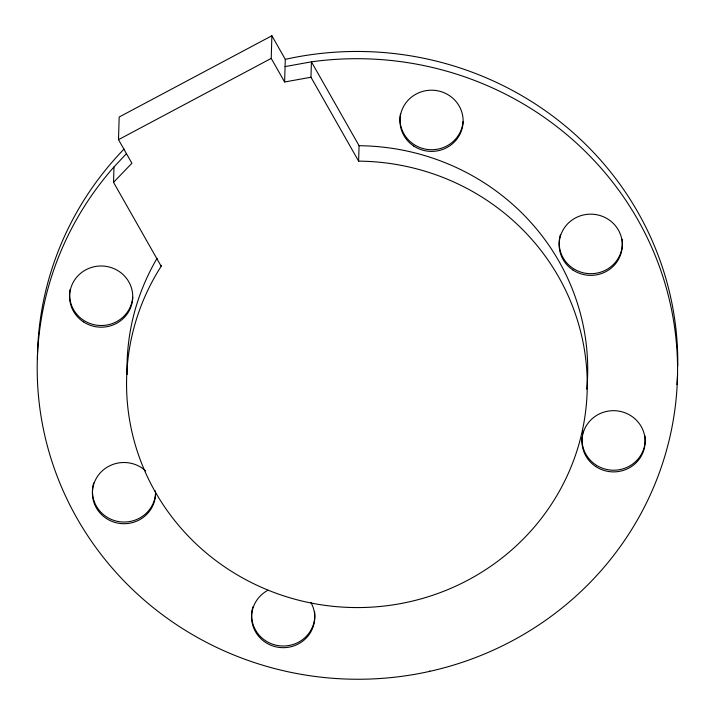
<?xml version="1.0" encoding="UTF-8"?>
<svg xmlns="http://www.w3.org/2000/svg" width="715" height="715" viewBox="0 0 715 715"><rect width="100%" height="100%" fill="white"/><g stroke="black" fill="none" stroke-linecap="round" stroke-linejoin="round"><path stroke-width="1.07" d="M285.079 66.584L311.427 61.83L310.971 77.238L358.617 161.125A230.355 223.223 1.7 0 1 583.109 426.935A230.355 223.223 1.7 0 1 273.005 592.083A230.355 223.223 1.7 0 1 161.188 266.257L113.533 182.352L113.989 166.944L126.457 153.636M113.533 182.352L131.909 163.252L118.502 139.657L119.173 117.01L271.888 35.75L285.294 59.345A320.186 310.265 1.7 0 1 677.757 366.017M161.188 266.257L161.224 265.301M155.28 491.929L155.307 490.964M310.971 77.238L284.615 81.993L271.217 58.398L271.888 35.75M284.615 81.993L285.294 59.345M358.617 161.125L359.073 145.717L311.427 61.83A320.186 310.265 1.7 0 1 674.442 412.761A320.186 310.265 1.7 0 1 225.815 651.606A320.186 310.265 1.7 0 1 113.989 166.944M429.697 671.367L429.715 670.911M118.502 139.657L271.217 58.398M359.073 145.717A230.355 223.223 1.7 0 1 586.8 389.183M127.1 374.597A230.355 223.223 1.7 0 1 157.077 258.312M677.561 373.722A320.186 310.265 1.7 0 1 676.953 384.625M37.43 358.716A320.186 310.265 1.7 0 1 124.053 149.069M310.846 602.352A31.585 30.602 1.7 0 1 298.423 643.902A31.585 30.602 1.7 0 1 255.523 631.792A31.585 30.602 1.7 0 1 267.946 590.241M314.564 611.593A31.585 30.602 1.7 0 1 280.789 645.913A31.585 30.602 1.7 0 1 252.895 606.838M155.566 492.358A31.585 30.602 1.7 0 1 116.661 522.871A31.585 30.602 1.7 0 1 96.203 478.523A31.585 30.602 1.7 0 1 145.654 470.872M155.539 493.806A31.585 30.602 1.7 0 1 118.431 521.548A31.585 30.602 1.7 0 1 93.71 482.875M132.704 297.279A31.585 30.602 1.7 0 1 97.222 325.271A31.585 30.602 1.7 0 1 70.133 289.432M463.079 121.487A31.585 30.602 1.7 0 1 427.588 149.48A31.585 30.602 1.7 0 1 400.507 113.64M622.113 239.284A31.585 30.602 1.7 0 1 588.329 273.595A31.585 30.602 1.7 0 1 560.444 234.52M644.939 435.801A31.585 30.602 1.7 0 1 614.417 470.211A31.585 30.602 1.7 0 1 582.117 437.249M582.528 434.121A31.585 30.602 1.7 0 1 583.27 431.047M83.36 321.83A31.585 30.602 1.7 0 0 132.659 298.95A31.585 30.602 1.7 0 0 87.48 268.983A31.585 30.602 1.7 0 0 83.36 321.83M413.735 146.039A31.585 30.602 1.7 0 0 463.034 123.159A31.585 30.602 1.7 0 0 417.855 93.191A31.585 30.602 1.7 0 0 413.735 146.039M572.921 270.002A31.585 30.602 1.7 0 0 622.22 247.122A31.585 30.602 1.7 0 0 577.05 217.154A31.585 30.602 1.7 0 0 572.921 270.002M595.747 466.529A31.585 30.602 1.7 0 0 645.055 443.649A31.585 30.602 1.7 0 0 599.876 413.672A31.585 30.602 1.7 0 0 595.747 466.529"/></g></svg>
